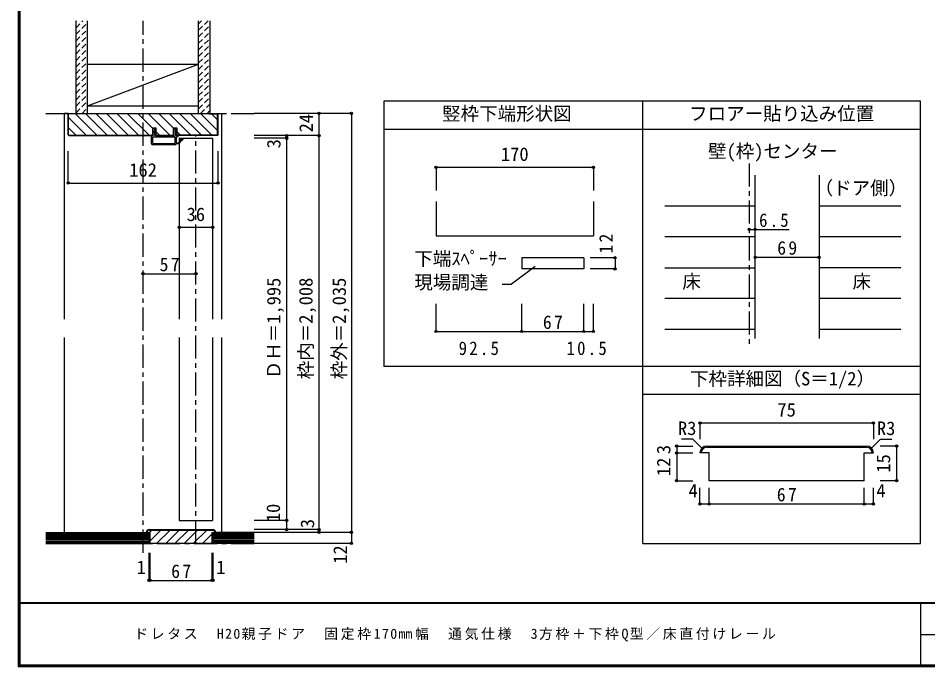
# Model space of a CAD drawing. Units: millimetres at full size, sheet at 1:5, with parts at other scales. Extents: x -973 to 977, y -718 to 696.
# Drawn here: x -973 to 10, y -701 to 0 of the extents above; entities that cross this region are included whole.
import ezdxf
from ezdxf.enums import TextEntityAlignment as Align

# ---------------------------------------------------------------- set-up
doc = ezdxf.new("R2010")
doc.units = ezdxf.units.MM
doc.header["$LTSCALE"] = 5
doc.header["$PDMODE"] = 32
doc.header["$PDSIZE"] = 2.5
doc.linetypes.add('CHAIN1', pattern=[8, 5, -1, 1, -1])
doc.linetypes.add('DASHED1', pattern=[1.8, 1.2, -0.6])
for name, color, linetype in [('0-0_補助線', 7, 'Continuous'), ('0-1_通り芯', 4, 'CHAIN1'), ('0-2_柱', 3, 'Continuous'), ('0-3_仕上げ', 2, 'Continuous'), ('0-4_枠', 3, 'Continuous'), ('0-6_扉', 6, 'Continuous'), ('0-7_金物', 7, 'Continuous'), ('0-A_文字', 3, 'Continuous'), ('0-B_寸法', 7, 'Continuous'), ('0-C_ハッチ', 4, 'DASHED1'), ('1-4_枠', 3, 'Continuous'), ('1-B_寸法', 7, 'Continuous'), ('F-1_枠', 6, 'Continuous'), ('F-A_文字', 7, 'Continuous')]:
    doc.layers.add(name, color=color, linetype=linetype)
doc.styles.add('ＭＳ ゴシック', font='')
doc.styles.get('ＭＳ ゴシック').set_extended_font_data('MS Gothic')

# ---------------------------------------------------------------- blocks, each defined once
blk = doc.blocks.new('2')
at = {"layer": '0-0_補助線'}
for p, q in [((-9.846, -9.622), (-9.846, 15.078)), ((-8.846, 16.078), (0.354, 16.078)), ((-8.846, 15.878), (0.637, 15.878)), ((-8.446, 14.378), (-8.446, -8.922)), ((-8.146, 14.678), (-1.546, 14.678)), ((-1.246, 14.378), (-1.246, -8.922)), ((0.154, 11.653), (2.154, 11.653)), ((0.154, 11.653), (0.154, -8.497)), ((2.154, 10.953), (2.154, 11.653)), ((3.154, 11.653), (2.512, 10.83)), ((3.154, 11.653), (6.154, 11.653)), ((4.154, 13.753), (4.154, 13.053)), ((5.154, 13.053), (4.512, 13.876)), ((7.154, 13.053), (5.154, 13.053)), ((6.154, 10.953), (6.154, 11.653)), ((7.558, 12.258), (6.516, 10.835)), ((-1.546, -9.222), (-8.146, -9.222)), ((0.154, -8.497), (2.154, -8.497)), ((2.154, -7.797), (2.154, -8.497)), ((3.154, -8.497), (2.512, -7.674)), ((3.154, -8.497), (6.154, -8.497)), ((6.154, -7.797), (6.154, -8.497)), ((7.558, -9.101), (6.516, -7.679)), ((-1.48, -10.622), (-8.846, -10.622)), ((-1.189, -10.85), (-0.732, -12.694)), ((0.354, -12.922), (-0.441, -12.922)), ((4.154, -9.897), (0.154, -9.897)), ((0.154, -9.897), (0.154, -10.622)), ((0.154, -10.622), (0.645, -12.548)), ((4.154, -10.597), (4.154, -9.897)), ((5.154, -9.897), (4.512, -10.72)), ((7.154, -9.897), (5.154, -9.897))]:
    blk.add_line(p, q, dxfattribs=at)
for points in [[(-9.646, 15.078), (-9.646, -9.622), (-9.846, -9.622)], [(4.154, 13.053), (0.154, 13.053), (0.649, 15.723)]]:
    blk.add_lwpolyline(points, dxfattribs=at)
for centre, radius, start, end in [((-8.846, 15.078), 1, 90, 180), ((-8.846, 15.078), 0.8, 90, 180), ((-8.146, 14.378), 0.3, 90, 180), ((-1.546, 14.378), 0.3, 0, 90), ((0.354, 15.778), 0.3, 349.49875, 90), ((2.354, 10.953), 0.2, 180, 322.03043), ((4.354, 13.753), 0.2, 37.96957, 180), ((6.354, 10.953), 0.2, 180, 323.78053), ((7.154, 12.553), 0.5, 323.78053, 90), ((-8.846, -9.622), 1, 180, 270), ((-8.146, -8.922), 0.3, 180, 270), ((-1.546, -8.922), 0.3, 270, 0), ((2.354, -7.797), 0.2, 37.96957, 180), ((6.354, -7.797), 0.2, 36.21947, 180), ((7.154, -9.397), 0.5, 270, 36.21947), ((-2.846, -10.72), 6, 179.06153, 259.29815), ((-2.846, -10.72), 5.3, 178.93757, 259.29815), ((-3.896, -16.272), 0.35, 259.29815, 79.29815), ((-1.48, -10.922), 0.3, 13.9282, 90), ((-0.441, -12.622), 0.3, 193.9282, 270), ((0.354, -12.622), 0.3, 270, 14.29438), ((4.354, -10.597), 0.2, 180, 322.03043)]:
    blk.add_arc(centre, radius, start, end, dxfattribs=at)
blk.add_point((-3.896, -16.622), dxfattribs=at)

msp = doc.modelspace()

# ---------------------------------------------------------------- linework, layer by layer
at = {"layer": '0-0_補助線', "color": 4}
for p, q in [((-521.699, -160.894), (-521.699, -185.894)), ((-351.699, -160.894), (-521.699, -160.894)), ((-351.699, -160.894), (-351.699, -185.894)), ((-328.308, -258.695), (-355.39, -258.695)), ((-328.308, -258.695), (-328.308, -270.695)), ((-328.308, -270.695), (-355.39, -270.695)), ((-521.699, -338.343), (-521.699, -308.335)), ((-429.199, -338.343), (-429.199, -308.335)), ((-362.199, -338.343), (-362.199, -308.335)), ((-351.699, -338.343), (-351.699, -308.335)), ((-521.699, -338.343), (-429.199, -338.343)), ((-429.199, -338.343), (-362.199, -338.343)), ((-362.199, -338.343), (-351.699, -338.343))]:
    msp.add_line(p, q, dxfattribs=at)
at = {"layer": '0-0_補助線', "color": 3}
for p, q in [((-521.699, -197.826), (-521.699, -234.786)), ((-351.699, -197.826), (-351.699, -234.786)), ((-521.699, -234.786), (-351.699, -234.786))]:
    msp.add_line(p, q, dxfattribs=at)
at = {"layer": '0-0_補助線'}
for p, q in [((-429.199, -258.695), (-429.199, -270.695)), ((-362.199, -258.695), (-429.199, -258.695)), ((-362.199, -258.695), (-362.199, -270.695)), ((-414.544, -267.9), (-440.344, -287.249)), ((-362.199, -270.695), (-429.199, -270.695)), ((-450.188, -287.249), (-440.344, -287.249))]:
    msp.add_line(p, q, dxfattribs=at)
for p in [(-521.699, -160.894), (-351.699, -160.894), (-328.308, -258.695), (-328.308, -270.695), (-521.699, -338.343), (-429.199, -338.343), (-362.199, -338.343), (-351.699, -338.343)]:
    msp.add_point(p, dxfattribs=at)
at = {"layer": '0-1_通り芯'}
for p, q in [((-838.333, -577.5), (-838.333, -2.5)), ((-943.333, -102.5), (-718.333, -102.5)), ((-781.333, -567.5), (-781.333, -126.5)), ((-183.457, -156.725), (-183.457, -355.75)), ((-943.333, -567.5), (-715.976, -567.5))]:
    msp.add_line(p, q, dxfattribs=at)
at = {"layer": '0-2_柱', "color": 7}
msp.add_line((-898.333, -94.5), (-778.333, -49.5), dxfattribs=at)
at = {"layer": '0-2_柱'}
for p, q in [((-898.333, -49.5), (-778.333, -49.5)), ((-898.333, -94.5), (-778.333, -94.5))]:
    msp.add_line(p, q, dxfattribs=at)
at = {"layer": '0-3_仕上げ'}
for p, q in [((-910.833, -102.5), (-910.833, -2.5)), ((-898.333, -102.5), (-898.333, -2.5)), ((-778.333, -102.5), (-778.333, -2.5)), ((-765.833, -102.5), (-765.833, -2.5)), ((-943.333, -555.5), (-831.833, -555.5)), ((-831.833, -567.5), (-831.833, -555.5)), ((-762.833, -567.5), (-762.833, -555.5)), ((-718.333, -555.5), (-762.833, -555.5)), ((-943.333, -567.5), (-831.833, -567.5)), ((-718.333, -567.5), (-762.833, -567.5))]:
    msp.add_line(p, q, dxfattribs=at)
at = {"layer": '0-3_仕上げ', "color": 4}
for p, q in [((-176.957, -202.801), (-274.432, -202.801)), ((-19.488, -202.801), (-107.957, -202.801)), ((-176.957, -236.103), (-274.432, -236.103)), ((-19.488, -236.103), (-107.957, -236.103)), ((-274.432, -269.404), (-176.957, -269.404)), ((-19.488, -269.404), (-107.957, -269.404)), ((-176.957, -302.706), (-274.432, -302.706)), ((-19.488, -302.706), (-107.957, -302.706)), ((-176.957, -336.007), (-274.432, -336.007)), ((-19.488, -336.007), (-107.957, -336.007))]:
    msp.add_line(p, q, dxfattribs=at)
at = {"layer": '0-3_仕上げ', "color": 7}
for p, q in [((-943.333, -557), (-831.833, -557)), ((-943.333, -558.5), (-831.833, -558.5)), ((-943.333, -560), (-831.833, -560)), ((-718.333, -557), (-762.833, -557)), ((-718.333, -558.5), (-762.833, -558.5)), ((-718.333, -560), (-762.833, -560)), ((-943.333, -561.5), (-831.833, -561.5)), ((-943.333, -563), (-831.833, -563)), ((-943.333, -564.5), (-831.833, -564.5)), ((-943.333, -566), (-831.833, -566)), ((-718.333, -561.5), (-762.833, -561.5)), ((-718.333, -563), (-762.833, -563)), ((-718.333, -564.5), (-762.833, -564.5)), ((-718.333, -566), (-762.833, -566))]:
    msp.add_line(p, q, dxfattribs=at)
at = {"layer": '0-4_枠', "color": 4}
for p, q in [((-919.333, -102.5), (-923.333, -102.5)), ((-923.333, -325), (-923.333, -102.5)), ((-757.333, -102.5), (-753.333, -102.5)), ((-753.333, -325), (-753.333, -102.5)), ((-923.333, -555.5), (-923.333, -345)), ((-753.333, -555.5), (-753.333, -345))]:
    msp.add_line(p, q, dxfattribs=at)
at = {"layer": '0-4_枠'}
for p, q in [((-919.333, -102.5), (-757.333, -102.5)), ((-918.833, -125.586), (-918.833, -103)), ((-909.333, -103), (-918.833, -103)), ((-909.333, -102.5), (-909.333, -103)), ((-767.333, -103), (-767.333, -102.5)), ((-767.333, -103), (-757.833, -103)), ((-757.833, -125.586), (-757.833, -103)), ((-918.419, -126), (-918.833, -125.586)), ((-918.626, -126.5), (-827.833, -126.5)), ((-918.419, -126), (-827.833, -126)), ((-827.833, -118), (-824.133, -118)), ((-827.833, -126.5), (-827.833, -118)), ((-824.133, -126.5), (-824.133, -118)), ((-824.133, -126), (-805.533, -126)), ((-824.133, -126.5), (-805.533, -126.5)), ((-805.533, -126.5), (-805.533, -118)), ((-758.248, -126), (-801.833, -126)), ((-758.04, -126.5), (-801.833, -126.5)), ((-758.248, -126), (-757.833, -125.586)), ((-176.957, -346.007), (-176.957, -169.5)), ((-107.957, -169.5), (-107.957, -346.007)), ((-830.833, -555.5), (-834.833, -555.5)), ((-831.833, -552.5), (-762.833, -552.5)), ((-831.833, -553), (-762.833, -553)), ((-830.833, -567.5), (-830.833, -555.5)), ((-763.833, -567.5), (-830.833, -567.5))]:
    msp.add_line(p, q, dxfattribs=at)
for points in [[(-918.626, -126.5), (-919.333, -125.793), (-919.333, -102.5)], [(-758.04, -126.5), (-757.333, -125.793), (-757.333, -102.5)], [(-805.533, -118), (-801.833, -118), (-801.833, -126.5)], [(-763.833, -567.5), (-763.833, -555.5), (-759.833, -555.5)]]:
    msp.add_lwpolyline(points, dxfattribs=at)
for centre, radius, start, end in [((-831.833, -555.5), 3, 90, 180), ((-831.833, -555.5), 2.5, 90, 180), ((-762.833, -555.5), 3, 0, 90), ((-762.833, -555.5), 2.5, 0, 90)]:
    msp.add_arc(centre, radius, start, end, dxfattribs=at)
at = {"layer": '0-6_扉'}
for p, q in [((-799.333, -129.5), (-763.333, -129.5)), ((-799.333, -129.5), (-799.333, -325)), ((-763.333, -129.5), (-763.333, -325)), ((-799.333, -345), (-799.333, -542.5)), ((-763.333, -345), (-763.333, -542.5)), ((-799.333, -542.5), (-763.333, -542.5))]:
    msp.add_line(p, q, dxfattribs=at)
at = {"layer": '0-A_文字'}
for p, q in [((-578.347, -89.5), (-578.347, -376.007)), ((1.653, -89.5), (-298.347, -89.5)), ((-578.347, -119.5), (-298.347, -119.5)), ((-298.347, -119.5), (1.653, -119.5)), ((-298.347, -376.007), (-578.347, -376.007)), ((1.653, -376.007), (-298.347, -376.007)), ((-298.347, -406.007), (1.653, -406.007))]:
    msp.add_line(p, q, dxfattribs=at)
for points in [[(-298.347, -567.5), (-298.347, -89.5), (-578.347, -89.5)], [(-298.347, -567.5), (1.653, -567.5), (1.653, -89.5)]]:
    msp.add_lwpolyline(points, dxfattribs=at)
at = {"layer": '0-B_寸法', "color": 4}
for p, q in [((-613.333, -102.5), (-718.333, -102.5)), ((-648.333, -102.5), (-648.333, -555.5)), ((-613.333, -102.5), (-613.333, -567.5)), ((-648.333, -126.5), (-718.333, -126.5)), ((-683.333, -126.5), (-683.333, -552.5)), ((-683.333, -129.5), (-718.333, -129.5)), ((-919.333, -177.922), (-919.333, -143.4)), ((-757.333, -177.922), (-757.333, -143.4)), ((-919.333, -177.922), (-757.333, -177.922)), ((-763.333, -225.882), (-799.333, -225.882)), ((-183.457, -228.008), (-176.957, -228.008)), ((-176.957, -228.008), (-140.248, -228.008)), ((-176.957, -258.008), (-107.957, -258.008)), ((-838.333, -275.882), (-781.333, -275.882)), ((-683.333, -542.5), (-718.333, -542.5)), ((-648.333, -552.5), (-718.333, -552.5)), ((-613.333, -555.5), (-718.333, -555.5)), ((-613.333, -567.5), (-718.333, -567.5)), ((-831.833, -607.5), (-831.833, -577.5)), ((-830.833, -607.5), (-830.833, -577.5)), ((-763.833, -607.5), (-763.833, -577.5)), ((-762.833, -607.5), (-762.833, -577.5)), ((-831.833, -607.5), (-830.833, -607.5)), ((-830.833, -607.5), (-763.833, -607.5)), ((-763.833, -607.5), (-762.833, -607.5))]:
    msp.add_line(p, q, dxfattribs=at)
at = {"layer": '0-B_寸法'}
for p in [(-648.333, -102.5), (-613.333, -102.5), (-683.333, -126.5), (-648.333, -126.5), (-683.333, -129.5), (-919.333, -177.922), (-757.333, -177.922), (-799.333, -225.882), (-763.333, -225.882), (-183.457, -228.008), (-176.957, -228.008), (-176.957, -258.008), (-107.957, -258.008), (-838.333, -275.882), (-781.333, -275.882), (-683.333, -542.5), (-683.333, -552.5), (-648.333, -552.5), (-648.333, -555.5), (-613.333, -555.5), (-613.333, -567.5), (-831.833, -607.5), (-830.833, -607.5), (-763.833, -607.5), (-762.833, -607.5)]:
    msp.add_point(p, dxfattribs=at)
at = {"layer": '0-C_ハッチ'}
for p, q in [((-910.833, -2.898), (-910.436, -2.5)), ((-910.833, -9.969), (-903.364, -2.5)), ((-910.833, -17.04), (-898.333, -4.54)), ((-778.333, -12.677), (-768.156, -2.5)), ((-778.333, -5.606), (-775.227, -2.5)), ((-778.333, -19.748), (-765.833, -7.248)), ((-910.833, -24.111), (-898.333, -11.611)), ((-910.833, -31.182), (-898.333, -18.682)), ((-778.333, -26.819), (-765.833, -14.319)), ((-910.833, -38.253), (-898.333, -25.753)), ((-778.333, -33.89), (-765.833, -21.39)), ((-778.333, -40.961), (-765.833, -28.461)), ((-910.833, -45.324), (-898.333, -32.824)), ((-778.333, -48.032), (-765.833, -35.532)), ((-910.833, -52.395), (-898.333, -39.895)), ((-910.833, -59.466), (-898.333, -46.966)), ((-778.333, -55.103), (-765.833, -42.603)), ((-910.833, -66.537), (-898.333, -54.037)), ((-778.333, -62.174), (-765.833, -49.674)), ((-778.333, -69.246), (-765.833, -56.746)), ((-910.833, -73.608), (-898.333, -61.108)), ((-910.833, -80.679), (-898.333, -68.179)), ((-778.333, -76.317), (-765.833, -63.817)), ((-910.833, -87.751), (-898.333, -75.251)), ((-778.333, -83.388), (-765.833, -70.888)), ((-778.333, -90.459), (-765.833, -77.959)), ((-910.833, -94.822), (-898.333, -82.322)), ((-778.333, -97.53), (-765.833, -85.03)), ((-910.833, -101.893), (-898.333, -89.393)), ((-904.37, -102.5), (-898.333, -96.464)), ((-776.232, -102.5), (-765.833, -92.101)), ((-769.161, -102.5), (-765.833, -99.172))]:
    msp.add_line(p, q, dxfattribs=at)
at = {"layer": '0-C_ハッチ', "linetype": 'Continuous'}
for p, q in [((-918.833, -106.98), (-899.813, -126)), ((-911.5, -103), (-888.5, -126)), ((-900.686, -102.5), (-877.186, -126)), ((-889.373, -102.5), (-865.872, -126)), ((-878.059, -102.5), (-854.558, -126)), ((-866.745, -102.5), (-843.245, -126)), ((-855.431, -102.5), (-831.931, -126)), ((-844.117, -102.5), (-827.833, -118.784)), ((-832.804, -102.5), (-809.304, -126)), ((-821.49, -102.5), (-805.533, -118.457)), ((-810.176, -102.5), (-786.676, -126)), ((-798.863, -102.5), (-775.363, -126)), ((-787.549, -102.5), (-764.049, -126)), ((-776.235, -102.5), (-757.833, -120.902)), ((-764.422, -103), (-757.833, -109.588)), ((-918.833, -118.294), (-911.127, -126)), ((-824.133, -122.484), (-820.617, -126)), ((-801.833, -122.157), (-797.99, -126)), ((-831.569, -555.5), (-829.069, -553)), ((-830.833, -564.664), (-819.169, -553)), ((-823.77, -567.5), (-809.27, -553)), ((-813.87, -567.5), (-799.37, -553)), ((-803.971, -567.5), (-789.471, -553)), ((-794.071, -567.5), (-779.571, -553)), ((-784.172, -567.5), (-769.672, -553)), ((-774.272, -567.5), (-763.833, -557.061))]:
    msp.add_line(p, q, dxfattribs=at)
at = {"layer": '1-4_枠'}
for p, q in [((-226.665, -469.688), (-236.665, -469.688)), ((-229.165, -462.188), (-56.665, -462.188)), ((-229.165, -463.438), (-56.665, -463.438)), ((-226.665, -499.688), (-226.665, -469.688)), ((-59.165, -469.688), (-49.165, -469.688)), ((-59.165, -499.688), (-59.165, -469.688)), ((-59.165, -499.688), (-226.665, -499.688))]:
    msp.add_line(p, q, dxfattribs=at)
for centre, radius, start, end in [((-229.165, -469.688), 7.5, 90, 180), ((-229.165, -469.688), 6.25, 90, 180), ((-56.665, -469.688), 7.5, 0, 90), ((-56.665, -469.688), 6.25, 0, 90)]:
    msp.add_arc(centre, radius, start, end, dxfattribs=at)
at = {"layer": '1-B_寸法', "color": 4}
for p, q in [((-236.665, -437.188), (-236.665, -454.688)), ((-236.665, -437.188), (-49.165, -437.188)), ((-49.165, -437.188), (-49.165, -454.688)), ((-244.165, -454.688), (-256.665, -454.688)), ((-234.469, -464.385), (-244.165, -454.688)), ((-51.362, -464.385), (-41.665, -454.688)), ((-41.665, -454.688), (-29.165, -454.688)), ((-261.665, -462.188), (-244.165, -462.188)), ((-261.665, -469.688), (-244.165, -469.688)), ((-24.165, -462.188), (-41.878, -462.188)), ((-24.165, -462.188), (-24.165, -499.688)), ((-24.165, -499.688), (-41.878, -499.688)), ((-236.665, -524.688), (-236.665, -507.188)), ((-226.665, -524.688), (-226.665, -507.188)), ((-59.165, -524.688), (-59.165, -507.188)), ((-49.165, -524.688), (-49.165, -507.188)), ((-236.665, -524.688), (-49.165, -524.688))]:
    msp.add_line(p, q, dxfattribs=at)
msp.add_lwpolyline([(-261.665, -462.188), (-261.665, -499.688), (-244.165, -499.688)], dxfattribs=at)
at = {"layer": '1-B_寸法'}
for p in [(-236.665, -437.188), (-49.165, -437.188), (-261.665, -462.188), (-24.165, -462.188), (-261.665, -469.688), (-261.665, -499.688), (-24.165, -499.688), (-236.665, -524.688), (-226.665, -524.688), (-59.165, -524.688), (-49.165, -524.688)]:
    msp.add_point(p, dxfattribs=at)
at = {"layer": 'F-1_枠'}
for p, q in [((-973.347, 695.833), (-973.347, -700.833)), ((-972.514, 695.833), (-972.514, -700.833)), ((-971.68, 695.833), (-971.68, -700.833)), ((976.653, -631.667), (-973.347, -631.667)), ((976.653, -632.5), (-973.347, -632.5)), ((1.653, -632.5), (1.653, -699.167)), ((1.653, -665.833), (974.986, -665.834)), ((976.653, -699.167), (-973.347, -699.167)), ((976.653, -700), (-973.347, -700)), ((976.653, -700.833), (-973.347, -700.833))]:
    msp.add_line(p, q, dxfattribs=at)

# ---------------------------------------------------------------- block references
at = {"layer": '0-7_金物', "rotation": 90}
msp.add_blockref('2', (-813.255, -126.654), dxfattribs=at)

# ---------------------------------------------------------------- texts
at = {"layer": '0-0_補助線', "style": 'ＭＳ ゴシック'}
for s, p in [('170', (-451.699, -158.394)), ('下端ｽﾍﾟｰｻｰ', (-545.28, -271.298)), ('現場調達', (-545.28, -296.893))]:
    msp.add_text(s, height=14.66, dxfattribs=at).set_placement(p, align=Align.BOTTOM_LEFT)
at = {"layer": '0-0_補助線', "insert": (-330.808, -254.122), "char_height": 14.66, "attachment_point": 7, "rotation": 90, "style": 'ＭＳ ゴシック'}
msp.add_mtext('\\T1.27;\\W0.95;12', dxfattribs=at)
at = {"layer": '0-0_補助線', "char_height": 14.66, "attachment_point": 7, "style": 'ＭＳ ゴシック'}
for s, insert in [('\\T1.27;\\W0.95;67', (-406.324, -335.843)), ('\\T1.28;\\W0.9;92.5', (-497.324, -363.969)), ('\\T1.28;\\W0.9;10.5', (-380.824, -363.969))]:
    msp.add_mtext(s, dxfattribs=dict(at, insert=insert))
at = {"layer": '0-A_文字', "color": 7, "style": 'ＭＳ ゴシック'}
for s, p in [('竪枠下端形状図', (-515.222, -114.5)), ('フロアー貼り込み位置', (-248.347, -114.5)), ('壁(枠)センター', (-227.932, -155.091)), ('（ドア側）', (-112.702, -194.895)), ('床', (-255.682, -296.055)), ('床', (-71.772, -296.055)), ('下枠詳細図（S＝1/2）', (-247.356, -401.007))]:
    msp.add_text(s, height=14.66, dxfattribs=at).set_placement(p, align=Align.BOTTOM_LEFT)
at = {"layer": '0-B_寸法', "style": 'ＭＳ ゴシック'}
for s, p in [('24', (-650.55, -123.071)), ('3', (-685.496, -140.385)), ('ＤＨ＝1,995', (-685.513, -390)), ('枠内＝2,008', (-650.833, -390)), ('枠外＝2,035', (-614.819, -390)), ('10', (-686.042, -544.465)), ('3', (-649.154, -550.983)), ('12', (-613.642, -589.455))]:
    msp.add_text(s, height=14.66, rotation=90, dxfattribs=at).set_placement(p, align=Align.BOTTOM_LEFT)
for s, p in [('162', (-853.333, -175.422)), ('36', (-791.333, -223.382)), ('1', (-845.333, -605)), ('1', (-759.333, -605))]:
    msp.add_text(s, height=14.66, dxfattribs=at).set_placement(p, align=Align.BOTTOM_LEFT)
at = {"layer": '0-B_寸法', "char_height": 14.66, "attachment_point": 7, "style": 'ＭＳ ゴシック'}
for s, insert in [('\\T1.27;\\W0.9;6.5', (-172.66, -225.508)), ('\\T1.27;\\W0.95;69', (-153.082, -255.508)), ('\\T1.27;\\W0.95;57', (-820.458, -273.382)), ('\\T1.27;\\W0.95;67', (-807.958, -605))]:
    msp.add_mtext(s, dxfattribs=dict(at, insert=insert))
at = {"layer": '1-B_寸法', "style": 'ＭＳ ゴシック'}
for s, p in [('75', (-152.915, -434.688)), ('R3', (-260.415, -454.688)), ('R3', (-45.415, -454.688)), ('4', (-248.953, -522.188)), ('4', (-45.977, -522.188))]:
    msp.add_text(s, height=14.66, dxfattribs=at).set_placement(p, align=Align.BOTTOM_LEFT)
for s, p in [('3', (-264.165, -470.938)), ('12', (-264.165, -494.688)), ('15', (-26.665, -490.938))]:
    msp.add_text(s, height=14.66, rotation=90, dxfattribs=at).set_placement(p, align=Align.BOTTOM_LEFT)
at = {"layer": '1-B_寸法', "insert": (-153.54, -522.188), "char_height": 14.66, "attachment_point": 7, "style": 'ＭＳ ゴシック'}
msp.add_mtext('\\T1.27;\\W0.95;67', dxfattribs=at)
at = {"layer": 'F-A_文字', "insert": (-847.938, -673.333), "char_height": 11, "attachment_point": 7, "style": 'ＭＳ ゴシック'}
msp.add_mtext('\\T1.19;ドレタス\u3000H20親子ドア\u3000固定枠170㎜幅\u3000通気仕様\u30003方枠＋下枠Q型／床直付けレール', dxfattribs=at)

doc.saveas('drawing.dxf')
